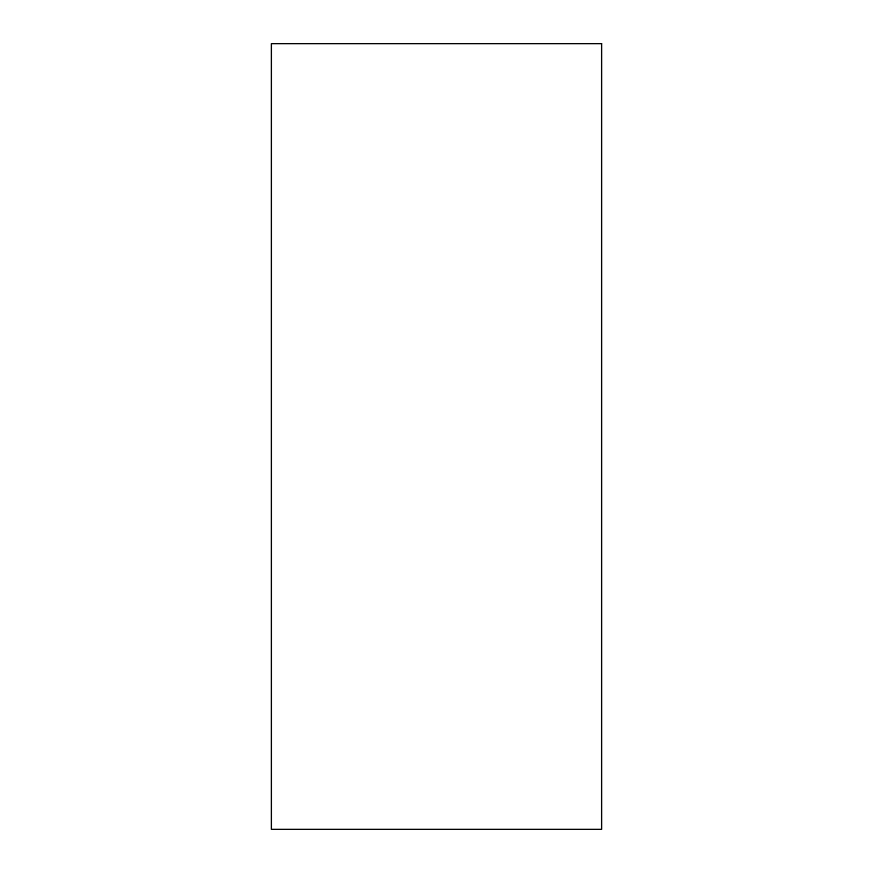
<?xml version="1.0" encoding="UTF-8"?>
<svg xmlns="http://www.w3.org/2000/svg" width="873" height="873" viewBox="0 0 873 873"><rect width="100%" height="100%" fill="white"/><g stroke="black" fill="none" stroke-linecap="round" stroke-linejoin="round"><path stroke-width="1.31" d="M601.617 43.65L271.383 43.65L271.383 829.35L601.617 829.35L601.617 43.65"/></g></svg>
